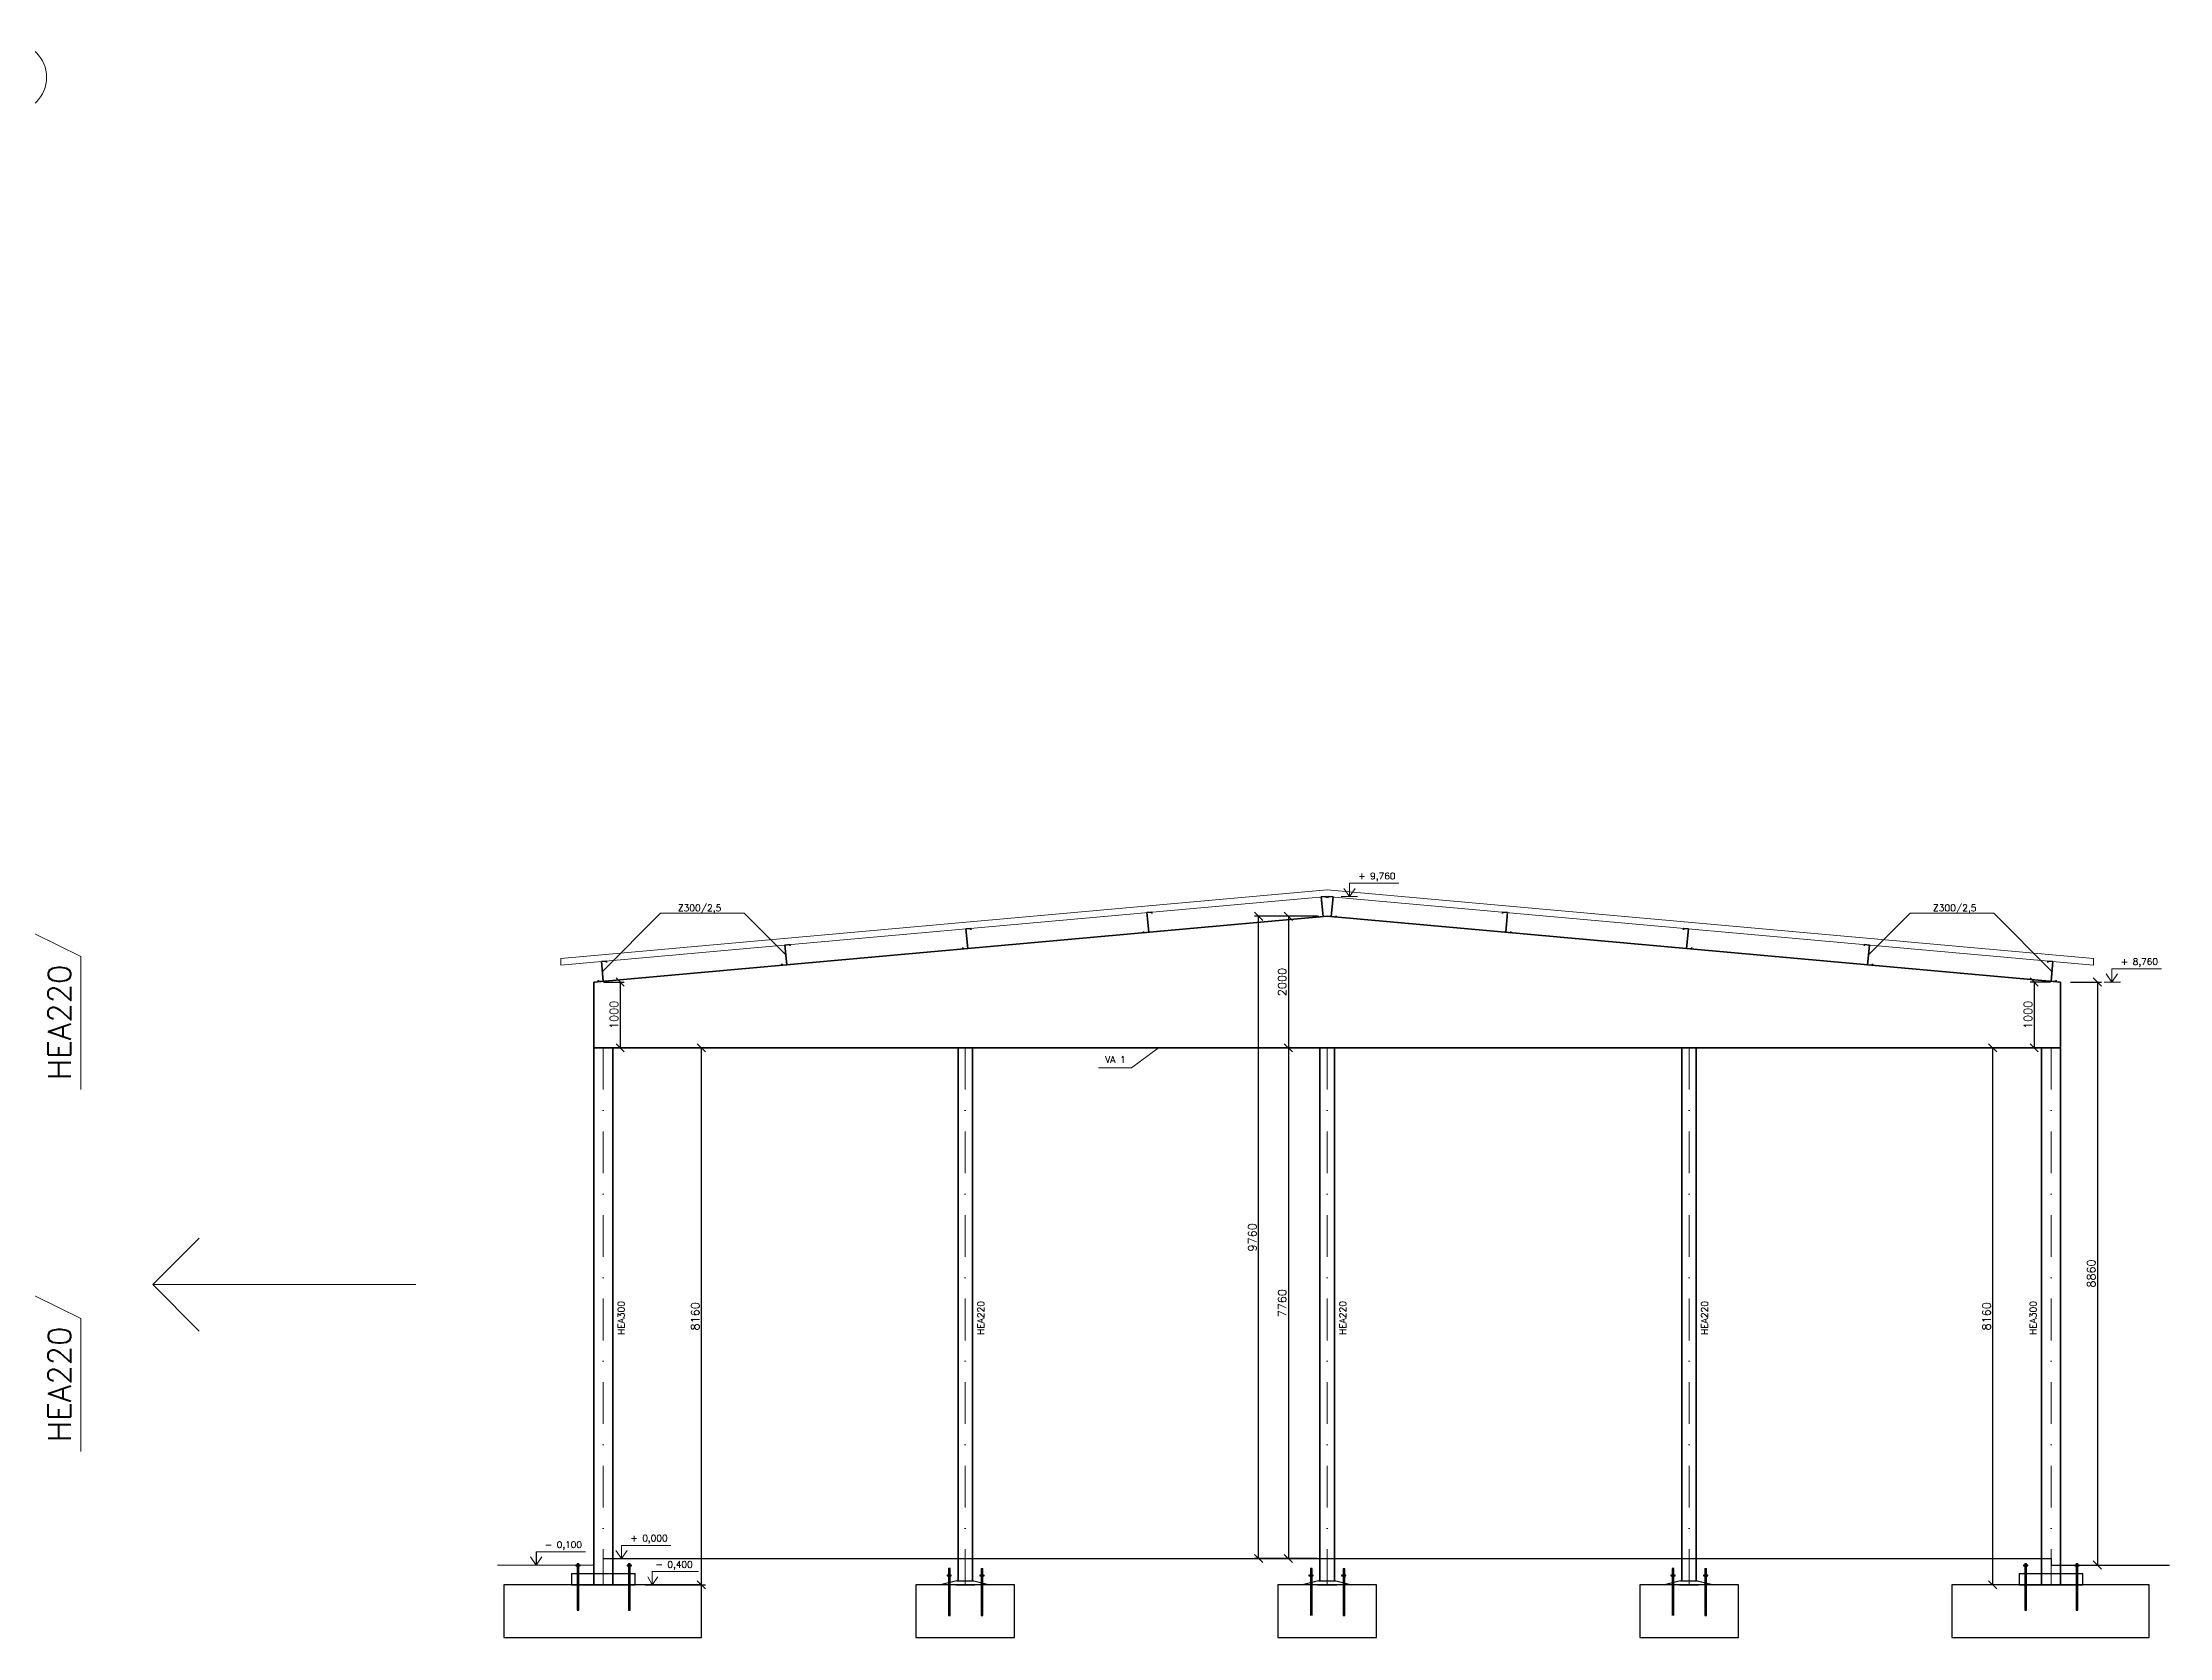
# Model space of a CAD drawing. Header units: millimetres. Extents: x 60091 to 157337, y -34158 to 48031.
# Drawn here: x 124908 to 157230, y 23794 to 48031 of the extents above; entities that cross this region are included whole.
import ezdxf

# ---------------------------------------------------------------- set-up
doc = ezdxf.new("R2010")
doc.units = ezdxf.units.MM
doc.header["$LTSCALE"] = 50
doc.linetypes.add('ČERCHOVANÁ', pattern=[25.4, 12.7, -6.35, 0, -6.35])
for name, color, linetype, lineweight in [('Kóty', 4, 'Continuous', 18), ('TENKÁ PLNÁ ČÁRA', 7, 'Continuous', 18), ('TENKÁ ČERCHOVANÁ ČÁRA', 60, 'ČERCHOVANÁ', 18), ('Texty', 255, 'Continuous', 13), ('TLUSTÁ PLNÁ ČÁRA', 2, 'Continuous', 35), ('šrafy', 7, 'Continuous', 13)]:
    doc.layers.add(name, color=color, linetype=linetype, lineweight=lineweight)
doc.layers.add('PDF_Geometrie', color=7, linetype='Continuous')
doc.styles.add('Romans', font='romans.shx')
doc.styles.get("Standard").update_dxf_attribs({"font": 'arial.ttf'})
doc.dimstyles.new('M 1-50', dxfattribs={"dimscale": 50, "dimtxt": 2.5, "dimasz": 2.5, "dimexe": 1.25, "dimexo": 3, "dimtad": 1, "dimdec": 0, "dimtxsty": 'Romans', "dimblk": 'OBLIQUE', "dimcen": 2.5, "dimadec": 0, "dimazin": 0, "dimtfac": 1, "dimtdec": 0, "dimtmove": 0, "dimatfit": 3, "dimfxl": 1, "dimarcsym": 0})

# ---------------------------------------------------------------- blocks, each defined once
blk = doc.blocks.new('_Oblique')
at = {"color": 0, "linetype": 'ByBlock', "lineweight": -2}
blk.add_line((-0.5, -0.5), (0.5, 0.5), dxfattribs=at)
blk = doc.blocks.new('*D18')
at = {"layer": 'Defpoints', "color": 0, "transparency": 16777216}
for p in [(154544, 32754), (155285, 32754), (154945, 24594)]:
    blk.add_point(p, dxfattribs=at)
at = {"layer": 'Kóty', "color": 0, "lineweight": -2, "transparency": 16777216}
for p, q in [((155135, 32754), (154482, 32754)), ((154544, 24594), (154544, 32754)), ((154795, 24594), (154482, 24594))]:
    blk.add_line(p, q, dxfattribs=at)
at = {"layer": 'Kóty', "color": 0, "lineweight": -2, "transparency": 16777216, "xscale": 125, "yscale": 125, "zscale": 125}
for p, rotation in [((154544, 32754), 90), ((154544, 24594), 270)]:
    blk.add_blockref('_Oblique', p, dxfattribs=dict(at, rotation=rotation))
at = {"layer": 'Kóty', "color": 0, "transparency": 16777216, "insert": (154451, 28674), "char_height": 125, "attachment_point": 5, "rotation": 90, "style": 'Romans'}
blk.add_mtext('8160', dxfattribs=at)
blk = doc.blocks.new('*D19')
at = {"layer": 'Defpoints', "color": 0, "transparency": 16777216}
for p in [(155575, 33754), (155581, 24894), (156135, 24894)]:
    blk.add_point(p, dxfattribs=at)
at = {"layer": 'Kóty', "color": 0, "lineweight": -2, "transparency": 16777216}
for p, q in [((155725, 33754), (156198, 33754)), ((156135, 33754), (156135, 24894)), ((155731, 24894), (156198, 24894))]:
    blk.add_line(p, q, dxfattribs=at)
at = {"layer": 'Kóty', "color": 0, "lineweight": -2, "transparency": 16777216, "xscale": 125, "yscale": 125, "zscale": 125}
for p, rotation in [((156135, 33754), 90), ((156135, 24894), 270)]:
    blk.add_blockref('_Oblique', p, dxfattribs=dict(at, rotation=rotation))
at = {"layer": 'Kóty', "color": 0, "transparency": 16777216, "insert": (156042, 29324), "char_height": 125, "attachment_point": 5, "rotation": 90, "style": 'Romans'}
blk.add_mtext('8860', dxfattribs=at)
blk = doc.blocks.new('*D20')
at = {"layer": 'Defpoints', "color": 0, "transparency": 16777216}
for p in [(144430, 34754), (143841, 32754), (143841, 32754)]:
    blk.add_point(p, dxfattribs=at)
at = {"layer": 'Kóty', "color": 0, "lineweight": -2, "transparency": 16777216}
for p, q in [((144280, 34754), (143778, 34754)), ((143841, 34754), (143841, 32754)), ((143991, 32754), (143903, 32754))]:
    blk.add_line(p, q, dxfattribs=at)
at = {"layer": 'Kóty', "color": 0, "lineweight": -2, "transparency": 16777216, "xscale": 125, "yscale": 125, "zscale": 125}
for p, rotation in [((143841, 34754), 90), ((143841, 32754), 270)]:
    blk.add_blockref('_Oblique', p, dxfattribs=dict(at, rotation=rotation))
at = {"layer": 'Kóty', "color": 0, "transparency": 16777216, "insert": (143747, 33754), "char_height": 125, "attachment_point": 5, "rotation": 90, "style": 'Romans'}
blk.add_mtext('2000', dxfattribs=at)
blk = doc.blocks.new('*D21')
at = {"layer": 'Defpoints', "color": 0, "transparency": 16777216}
for p in [(144430, 32754), (143841, 24994), (144430, 24994)]:
    blk.add_point(p, dxfattribs=at)
at = {"layer": 'Kóty', "color": 0, "lineweight": -2, "transparency": 16777216}
for p, q in [((144280, 32754), (143778, 32754)), ((143841, 32754), (143841, 24994)), ((144280, 24994), (143778, 24994))]:
    blk.add_line(p, q, dxfattribs=at)
at = {"layer": 'Kóty', "color": 0, "lineweight": -2, "transparency": 16777216, "xscale": 125, "yscale": 125, "zscale": 125}
for p, rotation in [((143841, 32754), 90), ((143841, 24994), 270)]:
    blk.add_blockref('_Oblique', p, dxfattribs=dict(at, rotation=rotation))
at = {"layer": 'Kóty', "color": 0, "transparency": 16777216, "insert": (143747, 28874), "char_height": 125, "attachment_point": 5, "rotation": 90, "style": 'Romans'}
blk.add_mtext('7760', dxfattribs=at)
blk = doc.blocks.new('*D22')
at = {"layer": 'Defpoints', "color": 0, "transparency": 16777216}
for p in [(143388, 34754), (144430, 34754), (144430, 24994)]:
    blk.add_point(p, dxfattribs=at)
at = {"layer": 'Kóty', "color": 0, "lineweight": -2, "transparency": 16777216}
for p, q in [((144280, 34754), (143325, 34754)), ((143388, 24994), (143388, 34754)), ((144280, 24994), (143325, 24994))]:
    blk.add_line(p, q, dxfattribs=at)
at = {"layer": 'Kóty', "color": 0, "lineweight": -2, "transparency": 16777216, "xscale": 125, "yscale": 125, "zscale": 125}
for p, rotation in [((143388, 34754), 90), ((143388, 24994), 270)]:
    blk.add_blockref('_Oblique', p, dxfattribs=dict(at, rotation=rotation))
at = {"layer": 'Kóty', "color": 0, "transparency": 16777216, "insert": (143294, 29874), "char_height": 125, "attachment_point": 5, "rotation": 90, "style": 'Romans'}
blk.add_mtext('9760', dxfattribs=at)
blk = doc.blocks.new('*D23')
at = {"layer": 'Defpoints', "color": 0, "transparency": 16777216}
for p in [(155575, 33754), (155175, 32754), (155575, 32754)]:
    blk.add_point(p, dxfattribs=at)
at = {"layer": 'Kóty', "color": 0, "lineweight": -2, "transparency": 16777216}
for p, q in [((155425, 33754), (155112, 33754)), ((155175, 33754), (155175, 32754)), ((155425, 32754), (155112, 32754))]:
    blk.add_line(p, q, dxfattribs=at)
at = {"layer": 'Kóty', "color": 0, "lineweight": -2, "transparency": 16777216, "xscale": 125, "yscale": 125, "zscale": 125}
for p, rotation in [((155175, 33754), 90), ((155175, 32754), 270)]:
    blk.add_blockref('_Oblique', p, dxfattribs=dict(at, rotation=rotation))
at = {"layer": 'Kóty', "color": 0, "transparency": 16777216, "insert": (155081, 33254), "char_height": 125, "attachment_point": 5, "rotation": 90, "style": 'Romans'}
blk.add_mtext('1000', dxfattribs=at)
blk = doc.blocks.new('*D24')
at = {"layer": 'Defpoints', "color": 0, "transparency": 16777216}
for p in [(133575, 32754), (134921, 32754), (133916, 24594)]:
    blk.add_point(p, dxfattribs=at)
at = {"layer": 'Kóty', "color": 0, "lineweight": -2, "transparency": 16777216}
for p, q in [((133725, 32754), (134983, 32754)), ((134921, 24594), (134921, 32754)), ((134066, 24594), (134983, 24594))]:
    blk.add_line(p, q, dxfattribs=at)
at = {"layer": 'Kóty', "color": 0, "lineweight": -2, "transparency": 16777216, "xscale": 125, "yscale": 125, "zscale": 125}
for p, rotation in [((134921, 32754), 90), ((134921, 24594), 270)]:
    blk.add_blockref('_Oblique', p, dxfattribs=dict(at, rotation=rotation))
at = {"layer": 'Kóty', "color": 0, "transparency": 16777216, "insert": (134827, 28674), "char_height": 125, "attachment_point": 5, "rotation": 90, "style": 'Romans'}
blk.add_mtext('8160', dxfattribs=at)
blk = doc.blocks.new('*D25')
at = {"layer": 'Defpoints', "color": 0, "transparency": 16777216}
for p in [(133285, 33754), (133285, 32754), (133686, 32754)]:
    blk.add_point(p, dxfattribs=at)
at = {"layer": 'Kóty', "color": 0, "lineweight": -2, "transparency": 16777216}
for p, q in [((133435, 33754), (133749, 33754)), ((133686, 33754), (133686, 32754)), ((133435, 32754), (133749, 32754))]:
    blk.add_line(p, q, dxfattribs=at)
at = {"layer": 'Kóty', "color": 0, "lineweight": -2, "transparency": 16777216, "xscale": 125, "yscale": 125, "zscale": 125}
for p, rotation in [((133686, 33754), 90), ((133686, 32754), 270)]:
    blk.add_blockref('_Oblique', p, dxfattribs=dict(at, rotation=rotation))
at = {"layer": 'Kóty', "color": 0, "transparency": 16777216, "insert": (133593, 33254), "char_height": 125, "attachment_point": 5, "rotation": 90, "style": 'Romans'}
blk.add_mtext('1000', dxfattribs=at)

msp = doc.modelspace()

# ---------------------------------------------------------------- linework, layer by layer
at = {"layer": 'PDF_Geometrie'}
for p, q in [((132407.397, 25093.744), (132407.397, 24893.744)), ((133034.085, 24891.506), (133011.878, 24891.506)), ((133011.878, 24891.506), (133011.878, 24882.858)), ((133034.085, 24920.122), (133034.085, 24206.115)), ((133034.085, 24920.122), (133059.085, 24920.122)), ((133077.566, 24891.506), (133034.085, 24891.506)), ((133059.085, 24843.808), (133059.085, 24920.122)), ((133077.566, 24882.858), (133077.566, 24891.506)), ((133430.476, 24993.744), (155430.476, 24993.744)), ((133815.211, 24891.506), (133793.004, 24891.506)), ((133793.004, 24891.506), (133793.004, 24882.858)), ((133815.211, 24920.122), (133815.211, 24206.115)), ((133815.211, 24920.122), (133840.211, 24920.122)), ((133858.693, 24891.506), (133815.211, 24891.506)), ((133840.211, 24843.808), (133840.211, 24920.122)), ((133858.693, 24882.858), (133858.693, 24891.506)), ((155034.085, 24891.506), (155011.878, 24891.506)), ((155011.878, 24891.506), (155011.878, 24882.858)), ((155034.085, 24920.122), (155034.085, 24206.115)), ((155034.085, 24920.122), (155059.085, 24920.122)), ((155077.566, 24891.506), (155034.085, 24891.506)), ((155059.085, 24843.808), (155059.085, 24920.122)), ((155077.566, 24882.858), (155077.566, 24891.506)), ((155430.476, 24993.744), (155430.476, 24893.744)), ((155430.476, 24893.744), (157230.476, 24893.744)), ((155815.211, 24891.506), (155793.004, 24891.506)), ((155793.004, 24891.506), (155793.004, 24882.858)), ((155815.211, 24920.122), (155815.211, 24206.115)), ((155815.211, 24920.122), (155840.211, 24920.122)), ((155858.693, 24891.506), (155815.211, 24891.506)), ((155840.211, 24843.808), (155840.211, 24920.122)), ((155858.693, 24882.858), (155858.693, 24891.506)), ((133420.919, 24593.744), (131920.919, 24593.744)), ((131920.919, 24593.744), (131920.919, 23793.744)), ((132945.189, 24765.542), (133915.762, 24765.542)), ((132945.189, 24765.542), (132945.189, 24593.744)), ((132945.189, 24593.744), (133915.762, 24593.744)), ((133011.878, 24882.858), (133077.566, 24882.858)), ((133059.085, 24206.115), (133059.085, 24843.808)), ((134920.919, 24593.744), (133420.919, 24593.744)), ((133793.004, 24882.858), (133858.693, 24882.858)), ((133840.211, 24206.115), (133840.211, 24843.808)), ((133915.762, 24593.744), (133915.762, 24765.542)), ((134920.919, 23793.744), (134920.919, 24593.744)), ((138930.476, 24593.744), (138180.476, 24593.744)), ((138180.476, 24593.744), (138180.476, 23793.744)), ((138800.476, 24653.744), (138555.476, 24593.744)), ((138675.476, 24739.268), (138653.269, 24739.268)), ((138653.269, 24739.268), (138653.269, 24730.62)), ((138653.269, 24730.62), (138718.957, 24730.62)), ((138700.476, 24842.509), (138675.476, 24842.509)), ((138675.476, 24842.509), (138675.476, 24128.502)), ((138718.957, 24739.268), (138675.476, 24739.268)), ((138700.476, 24766.195), (138700.476, 24842.509)), ((138700.476, 24128.502), (138700.476, 24766.195)), ((138718.957, 24730.62), (138718.957, 24739.268)), ((138800.476, 24653.744), (139060.476, 24653.744)), ((139680.476, 24593.744), (138930.476, 24593.744)), ((139060.476, 24653.744), (139305.476, 24593.744)), ((139172.048, 24739.268), (139149.841, 24739.268)), ((139149.841, 24739.268), (139149.841, 24730.62)), ((139149.841, 24730.62), (139215.529, 24730.62)), ((139172.048, 24842.509), (139172.048, 24128.502)), ((139172.048, 24842.509), (139197.048, 24842.509)), ((139215.529, 24739.268), (139172.048, 24739.268)), ((139197.048, 24766.195), (139197.048, 24842.509)), ((139197.048, 24128.502), (139197.048, 24766.195)), ((139215.529, 24730.62), (139215.529, 24739.268)), ((139680.476, 23793.744), (139680.476, 24593.744)), ((144430.476, 24593.744), (143680.476, 24593.744)), ((143680.476, 24593.744), (143680.476, 23793.744)), ((144300.476, 24653.744), (144055.476, 24593.744)), ((144175.476, 24739.268), (144153.269, 24739.268)), ((144153.269, 24739.268), (144153.269, 24730.62)), ((144153.269, 24730.62), (144218.957, 24730.62)), ((144200.476, 24842.509), (144175.476, 24842.509)), ((144175.476, 24842.509), (144175.476, 24128.502)), ((144218.957, 24739.268), (144175.476, 24739.268)), ((144200.476, 24766.195), (144200.476, 24842.509)), ((144200.476, 24128.502), (144200.476, 24766.195)), ((144218.957, 24730.62), (144218.957, 24739.268)), ((144300.476, 24653.744), (144560.476, 24653.744)), ((145180.476, 24593.744), (144430.476, 24593.744)), ((144560.476, 24653.744), (144805.476, 24593.744)), ((144672.048, 24739.268), (144649.841, 24739.268)), ((144649.841, 24739.268), (144649.841, 24730.62)), ((144649.841, 24730.62), (144715.529, 24730.62)), ((144672.048, 24842.509), (144672.048, 24128.502)), ((144672.048, 24842.509), (144697.048, 24842.509)), ((144715.529, 24739.268), (144672.048, 24739.268)), ((144697.048, 24766.195), (144697.048, 24842.509)), ((144697.048, 24128.502), (144697.048, 24766.195)), ((144715.529, 24730.62), (144715.529, 24739.268)), ((145180.476, 23793.744), (145180.476, 24593.744)), ((149930.476, 24593.744), (149180.476, 24593.744)), ((149180.476, 24593.744), (149180.476, 23793.744)), ((149800.476, 24653.744), (149555.476, 24593.744)), ((149675.476, 24739.268), (149653.269, 24739.268)), ((149653.269, 24739.268), (149653.269, 24730.62)), ((149653.269, 24730.62), (149718.957, 24730.62)), ((149700.476, 24842.509), (149675.476, 24842.509)), ((149675.476, 24842.509), (149675.476, 24128.502)), ((149718.957, 24739.268), (149675.476, 24739.268)), ((149700.476, 24766.195), (149700.476, 24842.509)), ((149700.476, 24128.502), (149700.476, 24766.195)), ((149718.957, 24730.62), (149718.957, 24739.268)), ((149800.476, 24653.744), (150060.476, 24653.744)), ((150680.476, 24593.744), (149930.476, 24593.744)), ((150060.476, 24653.744), (150305.476, 24593.744)), ((150172.048, 24739.268), (150149.841, 24739.268)), ((150149.841, 24739.268), (150149.841, 24730.62)), ((150149.841, 24730.62), (150215.529, 24730.62)), ((150172.048, 24842.509), (150172.048, 24128.502)), ((150172.048, 24842.509), (150197.048, 24842.509)), ((150215.529, 24739.268), (150172.048, 24739.268)), ((150197.048, 24766.195), (150197.048, 24842.509)), ((150197.048, 24128.502), (150197.048, 24766.195)), ((150215.529, 24730.62), (150215.529, 24739.268)), ((150680.476, 23793.744), (150680.476, 24593.744)), ((155420.919, 24593.744), (153920.919, 24593.744)), ((153920.919, 24593.744), (153920.919, 23793.744)), ((154945.189, 24765.542), (155915.762, 24765.542)), ((154945.189, 24765.542), (154945.189, 24593.744)), ((154945.189, 24593.744), (155915.762, 24593.744)), ((155011.878, 24882.858), (155077.566, 24882.858)), ((155059.085, 24206.115), (155059.085, 24843.808)), ((156920.919, 24593.744), (155420.919, 24593.744)), ((155793.004, 24882.858), (155858.693, 24882.858)), ((155840.211, 24206.115), (155840.211, 24843.808)), ((155915.762, 24593.744), (155915.762, 24765.542)), ((156920.919, 23793.744), (156920.919, 24593.744)), ((133034.085, 24206.115), (133059.085, 24206.115)), ((133815.211, 24206.115), (133840.211, 24206.115)), ((138675.476, 24128.502), (138700.476, 24128.502)), ((139172.048, 24128.502), (139197.048, 24128.502)), ((144672.048, 24128.502), (144697.048, 24128.502)), ((150172.048, 24128.502), (150197.048, 24128.502)), ((155034.085, 24206.115), (155059.085, 24206.115)), ((155815.211, 24206.115), (155840.211, 24206.115)), ((131920.919, 23793.744), (134920.919, 23793.744)), ((138180.476, 23793.744), (139680.476, 23793.744)), ((143680.476, 23793.744), (145180.476, 23793.744)), ((149180.476, 23793.744), (150680.476, 23793.744)), ((153920.919, 23793.744), (156920.919, 23793.744))]:
    msp.add_line(p, q, dxfattribs=at)
at = {"layer": 'TENKÁ PLNÁ ČÁRA'}
for p, q in [((132785.476, 34110.488), (144430.476, 35155.351)), ((132785.476, 34010.086), (144430.476, 35054.95)), ((156075.476, 34110.488), (144430.476, 35155.351)), ((156075.476, 34010.086), (144430.476, 35054.95)), ((132785.476, 34010.086), (132785.476, 34110.488)), ((156075.476, 34010.086), (156075.476, 34110.488)), ((133285.476, 24893.744), (131821.101, 24893.744))]:
    msp.add_line(p, q, dxfattribs=at)
at = {"layer": 'TENKÁ ČERCHOVANÁ ČÁRA'}
for p, q in [((133430.476, 32753.744), (133430.476, 24593.744)), ((138930.476, 32753.744), (138930.476, 24593.744)), ((144430.476, 32753.744), (144430.476, 24593.744)), ((149930.476, 32753.744), (149930.476, 24593.744)), ((155430.476, 32753.744), (155430.476, 24593.744))]:
    msp.add_line(p, q, dxfattribs=at)
at = {"layer": 'Texty'}
for p, q in [((141454.434, 32449.713), (141869.014, 32753.744)), ((140954.434, 32449.713), (141454.434, 32449.713)), ((126583.064, 29156.377), (127290.17, 29863.484)), ((126583.064, 29156.377), (130583.064, 29156.377)), ((126583.064, 29156.377), (127290.17, 28449.271))]:
    msp.add_line(p, q, dxfattribs=at)
at = {"layer": 'TLUSTÁ PLNÁ ČÁRA'}
for p, q in [((133285.476, 33753.744), (144430.476, 34753.744)), ((144430.476, 34753.744), (155575.476, 33753.744)), ((133285.476, 32753.744), (133285.476, 33753.744)), ((155575.476, 32753.744), (155575.476, 33753.744)), ((133285.476, 32753.744), (133285.476, 24593.744)), ((133575.476, 32753.744), (133285.476, 32753.744)), ((133285.476, 32753.744), (155575.476, 32753.744)), ((133575.476, 24593.744), (133575.476, 32753.744)), ((139075.476, 32753.744), (138785.476, 32753.744)), ((138820.476, 32753.744), (138820.476, 24653.744)), ((139040.476, 32753.744), (139040.476, 24653.744)), ((144575.476, 32753.744), (144285.476, 32753.744)), ((144320.476, 32753.744), (144320.476, 24653.744)), ((144540.476, 32753.744), (144540.476, 24653.744)), ((150075.476, 32753.744), (149785.476, 32753.744)), ((149820.476, 32753.744), (149820.476, 24653.744)), ((150040.476, 32753.744), (150040.476, 24653.744)), ((155285.476, 32753.744), (155285.476, 24593.744)), ((155575.476, 32753.744), (155285.476, 32753.744)), ((155575.476, 24593.744), (155575.476, 32753.744)), ((133285.476, 24593.744), (133575.476, 24593.744)), ((138785.476, 24593.744), (139075.476, 24593.744)), ((144285.476, 24593.744), (144575.476, 24593.744)), ((149785.476, 24593.744), (150075.476, 24593.744)), ((155285.476, 24593.744), (155575.476, 24593.744))]:
    msp.add_line(p, q, dxfattribs=at)
for points in [[(144417.903, 35033.741), (144416.115, 35053.661), (144341.415, 35046.958), (144368.226, 34748.159), (144293.526, 34741.456), (144291.738, 34761.376)], [(144443.048, 35033.741), (144444.836, 35053.661), (144519.536, 35046.958), (144492.726, 34748.159), (144567.425, 34741.456), (144569.213, 34761.376)], [(141767.503, 34795.93), (141765.715, 34815.85), (141691.015, 34809.148), (141717.826, 34510.348), (141643.126, 34503.646), (141641.338, 34523.566)], [(147093.449, 34795.93), (147095.236, 34815.85), (147169.936, 34809.148), (147143.126, 34510.348), (147217.826, 34503.646), (147219.613, 34523.566)], [(136267.503, 34302.436), (136265.715, 34322.356), (136191.015, 34315.653), (136217.826, 34016.853), (136143.126, 34010.151), (136141.338, 34030.071)], [(139017.503, 34549.183), (139015.715, 34569.103), (138941.015, 34562.4), (138967.826, 34263.601), (138893.126, 34256.898), (138891.338, 34276.818)], [(149843.449, 34549.183), (149845.236, 34569.103), (149919.936, 34562.4), (149893.126, 34263.601), (149967.826, 34256.898), (149969.613, 34276.818)], [(152593.449, 34302.436), (152595.236, 34322.356), (152669.936, 34315.653), (152643.126, 34016.853), (152717.826, 34010.151), (152719.613, 34030.071)], [(133480.153, 34052.337), (133478.365, 34072.257), (133403.665, 34065.554), (133430.476, 33766.755), (133355.776, 33760.052), (133353.988, 33779.972)], [(155380.799, 34052.337), (155382.586, 34072.257), (155457.286, 34065.554), (155430.476, 33766.755), (155505.176, 33760.052), (155506.963, 33779.972)]]:
    msp.add_lwpolyline(points, dxfattribs=at)
at = {"layer": 'šrafy'}
for p, q in [((144769.081, 35054.95), (144769.081, 35254.95)), ((144769.081, 35254.95), (145519.081, 35254.95)), ((144645.556, 35054.95), (144892.607, 35054.95)), ((144769.081, 35054.95), (144683.045, 35177.822)), ((144769.081, 35054.95), (144855.118, 35177.822)), ((125490.584, 34142.461), (124441.038, 34656.377)), ((133417.071, 33916.154), (134300.954, 34800.038)), ((134300.954, 34800.038), (135570.636, 34800.038)), ((136204.42, 34166.253), (135570.636, 34800.038)), ((152656.531, 34166.253), (153290.316, 34800.038)), ((154559.997, 34800.038), (153290.316, 34800.038)), ((155443.881, 33916.154), (154559.997, 34800.038)), ((125490.584, 32119.133), (125490.584, 34142.461)), ((156357.163, 33753.744), (156357.163, 33953.744)), ((156357.163, 33953.744), (157107.163, 33953.744)), ((156239.876, 33753.744), (156486.927, 33753.744)), ((156357.163, 33753.744), (156271.126, 33876.617)), ((156357.163, 33753.744), (156443.199, 33876.617)), ((125490.584, 28642.461), (124441.038, 29156.377)), ((125490.584, 26619.133), (125490.584, 28642.461)), ((132407.397, 24893.744), (132321.36, 25016.617)), ((132407.397, 25093.744), (133157.397, 25093.744)), ((132407.397, 24893.744), (132493.433, 25016.617)), ((133707.24, 24993.744), (133621.203, 25116.617)), ((133707.24, 24993.744), (133707.24, 25193.744)), ((133707.24, 25193.744), (134457.24, 25193.744)), ((133707.24, 24993.744), (133793.276, 25116.617)), ((134170.919, 24593.744), (134107.007, 24716.617)), ((134170.919, 24593.744), (134170.919, 24793.744)), ((134170.919, 24793.744), (134877.659, 24793.744)), ((134170.919, 24593.744), (134256.956, 24716.617))]:
    msp.add_line(p, q, dxfattribs=at)
msp.add_circle((124441.038, 47502.474), 528.536, dxfattribs=at)

# ---------------------------------------------------------------- texts
for s, width, gutter_width, heights, insert, char_height, attachment_point in [('\\pxi-3,l4,t4;{\\Fromans|c238;+ 9,\\Fromans|c0;7\\Fromans|c238;60}', 1004.51212, 12.5, [0], (144803.261, 35415.161), 100, 1), ('\\A1;{\\Fromans|c238;\\H1.5x;Z\\Fromans|c0;3\\Fromans|c238;00/2\\Fromans|c0;,5}', 2394.78272, 4.23, [1365.898], (135223.904, 34930.193), 67.67444, 3), ('\\A1;{\\Fromans|c238;\\H1.5x;Z\\Fromans|c0;3\\Fromans|c238;00/2\\Fromans|c0;,5}', 2394.78272, 4.23, [1365.898], (153637.048, 34930.193), 67.67444, 1), ('\\pxi-3,l4,t4;{\\Fromans|c238;+ 8,\\Fromans|c0;7\\Fromans|c238;60}', 1004.51212, 12.5, [0], (156391.342, 34113.956), 100, 1), ('\\A1;{\\Fromans|c238;\\H1.5x;VA 1}', 2394.78272, 4.23, [1365.898], (141056.159, 32625.387), 67.67444, 1), ('\\pxi-3,l4,t4;{\\Fromans|c238;- 0,100}', 1004.51212, 12.5, [0], (132441.576, 25253.956), 100, 1), ('\\pxi-3,l4,t4;{\\Fromans|c238;+ 0,000}', 1004.51212, 12.5, [0], (133741.419, 25353.956), 100, 1), ('\\pxi-3,l4,t4;{\\Fromans|c238;- 0,400}', 1004.51212, 12.5, [0], (134123.71, 24953.956), 100, 1)]:
    msp.add_mtext_dynamic_manual_height_columns(s, width=width, gutter_width=gutter_width, heights=heights, dxfattribs=dict(at, insert=insert, char_height=char_height, attachment_point=attachment_point))
at = {"layer": 'šrafy', "attachment_point": 1, "rotation": 90}
for s, width, gutter_width, heights, insert, char_height in [('\\A1;{\\Fromans|c238;\\H1.5x;HEA220}', 8123.42907, 14.348, [4633.313], (124993.833, 32263.547), 229.56093), ('\\A1;{\\Fromans|c238;\\H1.5x;HEA300}', 2394.78272, 4.23, [1365.898], (133651.131, 28388.595), 67.67444), ('\\A1;{\\Fromans|c238;\\H1.5x;HEA\\Fromans|c0;220}', 2394.78272, 4.23, [1365.898], (139116.131, 28388.595), 67.67444), ('\\A1;{\\Fromans|c238;\\H1.5x;HEA\\Fromans|c0;220}', 2394.78272, 4.23, [1365.898], (144616.131, 28388.595), 67.67444), ('\\A1;{\\Fromans|c238;\\H1.5x;HEA\\Fromans|c0;220}', 2394.78272, 4.23, [1365.898], (150116.131, 28388.595), 67.67444), ('\\A1;{\\Fromans|c238;\\H1.5x;HEA300}', 2394.78272, 4.23, [1365.898], (155107.625, 28388.595), 67.67444), ('\\A1;{\\Fromans|c238;\\H1.5x;HEA220}', 8123.42907, 14.348, [4633.313], (124993.833, 26763.547), 229.56093)]:
    msp.add_mtext_dynamic_manual_height_columns(s, width=width, gutter_width=gutter_width, heights=heights, dxfattribs=dict(at, insert=insert, char_height=char_height))

# ---------------------------------------------------------------- dimensions: what is measured, and where the dimension line sits
at = {"layer": 'Kóty'}
for base, p1, p2, picture, middle in [((143387.725, 34753.744), (144430.476, 24993.744), (144430.476, 34753.744), '*D22', (143293.975, 29873.744)), ((143840.588, 32753.744), (144430.476, 34753.744), (143840.588, 32753.744), '*D20', (143746.838, 33753.744)), ((133686.313, 32753.744), (133285.476, 33753.744), (133285.476, 32753.744), '*D25', (133592.563, 33253.744)), ((155174.638, 32753.744), (155575.476, 33753.744), (155575.476, 32753.744), '*D23', (155080.888, 33253.744)), ((156135.483, 24893.744), (155575.476, 33753.744), (155581.159, 24893.744), '*D19', (156041.733, 29323.744)), ((134920.919, 32753.744), (133915.762, 24593.744), (133575.476, 32753.744), '*D24', (134827.169, 28673.744)), ((143840.588, 24993.744), (144430.476, 32753.744), (144430.476, 24993.744), '*D21', (143746.838, 28873.744)), ((154544.497, 32753.744), (154945.189, 24593.744), (155285.476, 32753.744), '*D18', (154450.747, 28673.744))]:
    dim = msp.add_linear_dim(base=base, p1=p1, p2=p2, angle=90, dimstyle='M 1-50', dxfattribs=at)
    dim.commit()
    dim.dimension.update_dxf_attribs({"geometry": picture, "text_midpoint": middle})

doc.saveas('drawing.dxf')
